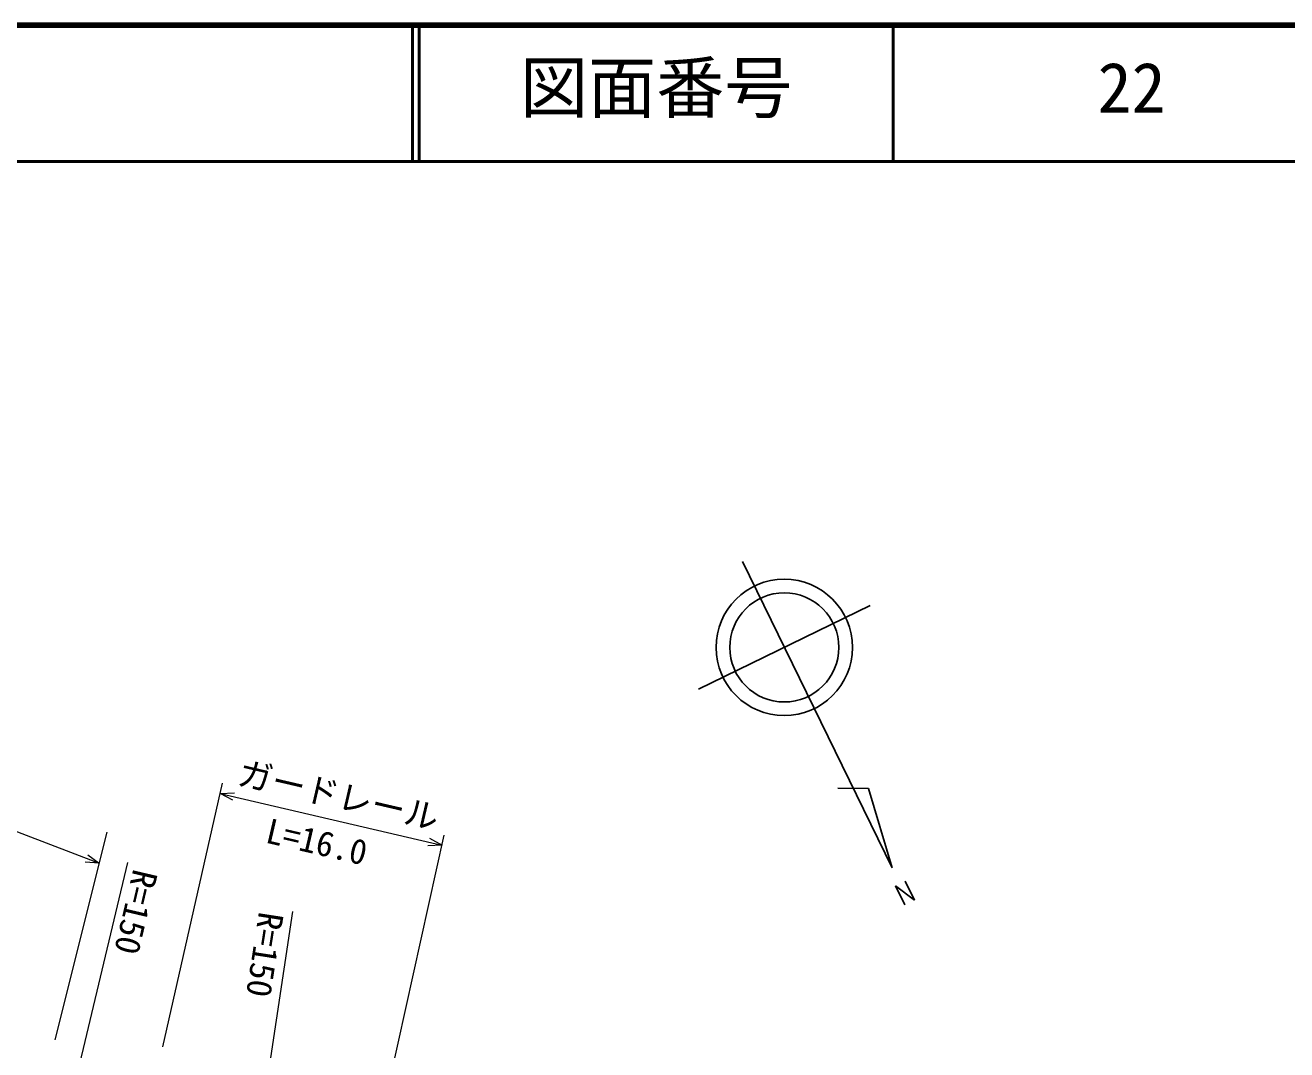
# Model space of a CAD drawing. Units: millimetres, scale not verified. Extents: x 40000 to 680000, y 20000 to 380000.
# Drawn here: x 480344 to 572872, y 304870 to 380000 of the extents above; entities that cross this region are included whole.
import ezdxf
from ezdxf.enums import TextEntityAlignment as Align

# ---------------------------------------------------------------- set-up
doc = ezdxf.new("R2010")
doc.units = ezdxf.units.MM
doc.header["$LTSCALE"] = 1000
for name, color, linetype, lineweight in [('M-BMK-SRVR', 3, 'Continuous', 25), ('M-STR-HTXT', 7, 'Continuous', 13), ('M-TTL', 2, 'Continuous', 140), ('M-TTL-LINE', 7, 'Continuous', 50), ('M-TTL-TXT', 7, 'Continuous', 13)]:
    doc.layers.add(name, color=color, linetype=linetype, lineweight=lineweight)
doc.styles.add('ＭＳ ゴシック', font='')
doc.styles.get('ＭＳ ゴシック').set_extended_font_data('MS Gothic')

msp = doc.modelspace()

# ---------------------------------------------------------------- linework, layer by layer
at = {"layer": 'M-BMK-SRVR'}
for p, q in [((543921, 318204), (532942, 340664)), ((529727, 331301), (542305, 337449)), ((542185, 324034), (539949, 324054)), ((543921, 318204), (542185, 324034)), ((545562, 315840), (544163, 316879)), ((544163, 316879), (544851, 315490)), ((544885, 317226), (545562, 315840))]:
    msp.add_line(p, q, dxfattribs=at)
for radius in [5000, 4000]:
    msp.add_circle((536016, 334375), radius, dxfattribs=at)
at = {"layer": 'M-STR-HTXT'}
for p, q in [((409784, 347618), (485777, 318542)), ((494800, 324410), (490415, 305082)), ((494633, 323673), (510900, 319878)), ((494652, 323669), (495690, 323719)), ((495560, 323162), (494652, 323669)), ((482542, 305600), (486346, 320818)), ((506593, 300416), (511063, 320615)), ((510006, 320381), (510915, 319874)), ((510915, 319874), (509876, 319824)), ((487842, 318610), (480723, 288791)), ((485777, 318542), (484741, 318633)), ((484946, 319168), (485777, 318542)), ((499941, 315013), (495490, 285472))]:
    msp.add_line(p, q, dxfattribs=at)
at = {"layer": 'M-TTL'}
msp.add_line((680000, 380000), (40000, 380000), dxfattribs=at)
at = {"layer": 'M-TTL-LINE'}
for p, q in [((508747, 380000), (508747, 370000)), ((509247, 380000), (509247, 370000)), ((543997, 380000), (543997, 370000)), ((40000, 370000), (680000, 370000))]:
    msp.add_line(p, q, dxfattribs=at)

# ---------------------------------------------------------------- texts
at = {"layer": 'M-STR-HTXT', "style": 'ＭＳ ゴシック'}
for s, rotation, p in [('ガードレール', 346.9, (495691, 323807)), ('L=16.0', 346.9, (497756, 319543)), ('R=150', 256.8, (487753, 318326)), ('R=150', 261.2, (496949, 315141))]:
    msp.add_text(s, height=1833, rotation=rotation, dxfattribs=at).set_placement(p, align=Align.BOTTOM_LEFT)
at = {"layer": 'M-TTL-TXT', "style": 'ＭＳ ゴシック'}
for s, p in [('図面番号', (516622, 372500)), ('22', (558997, 372500))]:
    msp.add_text(s, height=3666, dxfattribs=at).set_placement(p, align=Align.BOTTOM_LEFT)

doc.saveas('drawing.dxf')
